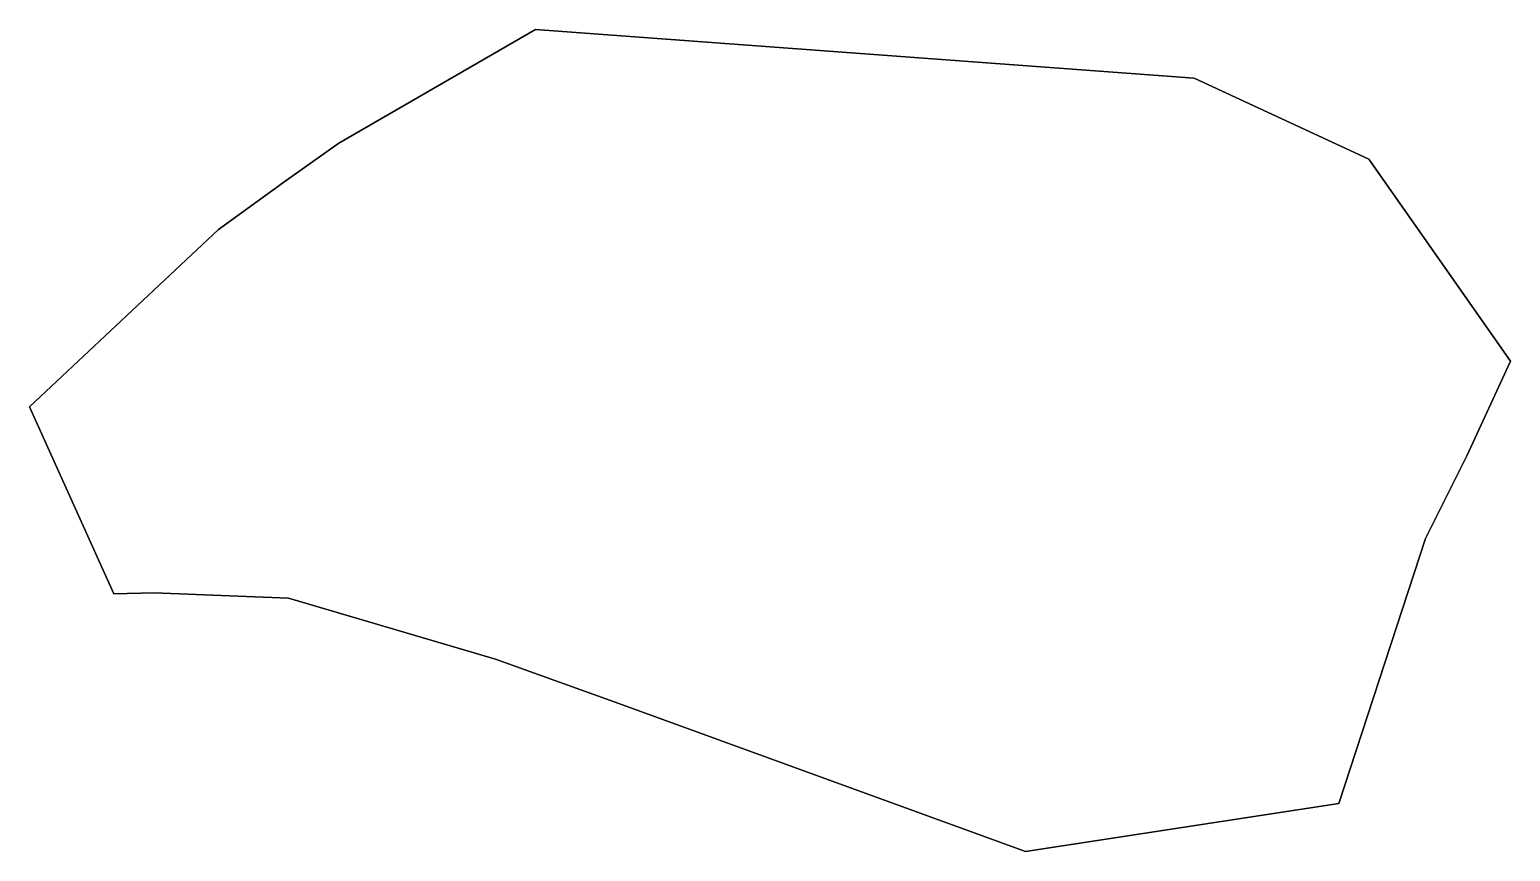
# Model space of a CAD drawing. Extents: x -81.91 to -79.86, y 45.23 to 46.36.
import ezdxf

# ---------------------------------------------------------------- set-up
doc = ezdxf.new("R2010")
doc.units = 0
doc.header["$MEASUREMENT"] = 0
doc.layers.add('GEO_', color=7, linetype='Continuous')

msp = doc.modelspace()

# ---------------------------------------------------------------- linework, layer by layer
at = {"layer": 'GEO_', "color": 7, "true_color": 0xffffff}
for p, q in [((-81.2111, 46.3619), (-81.4833, 46.205)), ((-81.2111, 46.3619), (-81.4833, 46.205)), ((-81.2111, 46.3619), (-81.4833, 46.205)), ((-81.4833, 46.205), (-81.2111, 46.3619)), ((-81.2111, 46.3619), (-81.4833, 46.205)), ((-81.2111, 46.3619), (-81.4833, 46.205)), ((-81.2111, 46.3619), (-81.4833, 46.205)), ((-81.4833, 46.205), (-81.2111, 46.3619)), ((-81.2111, 46.3619), (-81.4833, 46.205)), ((-81.2111, 46.3619), (-81.4833, 46.205)), ((-81.2111, 46.3619), (-81.4833, 46.205)), ((-81.4833, 46.205), (-81.2111, 46.3619)), ((-81.2111, 46.3619), (-81.4833, 46.205)), ((-81.2111, 46.3619), (-81.4833, 46.205)), ((-81.2111, 46.3619), (-81.4833, 46.205)), ((-81.4833, 46.205), (-81.2111, 46.3619)), ((-81.2111, 46.3619), (-81.4833, 46.205)), ((-81.2111, 46.3619), (-81.4833, 46.205)), ((-81.2111, 46.3619), (-81.4833, 46.205)), ((-81.4833, 46.205), (-81.2111, 46.3619)), ((-81.2111, 46.3619), (-81.4833, 46.205)), ((-81.2111, 46.3619), (-81.4833, 46.205)), ((-81.2111, 46.3619), (-81.4833, 46.205)), ((-81.4833, 46.205), (-81.2111, 46.3619)), ((-81.4833, 46.205), (-81.2111, 46.3619)), ((-81.4833, 46.205), (-81.2111, 46.3619)), ((-81.4833, 46.205), (-81.2111, 46.3619)), ((-81.2111, 46.3619), (-81.4833, 46.205)), ((-81.2111, 46.3619), (-81.2111, 46.3619)), ((-81.2111, 46.3619), (-81.2111, 46.3619)), ((-81.2111, 46.3619), (-81.2111, 46.3619)), ((-81.2111, 46.3619), (-81.2111, 46.3619)), ((-81.2111, 46.3619), (-81.2111, 46.3619)), ((-81.2111, 46.3619), (-81.2111, 46.3619)), ((-81.2111, 46.3619), (-80.3, 46.2946)), ((-80.3, 46.2946), (-81.2111, 46.3619)), ((-81.2111, 46.3619), (-81.2111, 46.3619)), ((-81.2111, 46.3619), (-80.3, 46.2946)), ((-80.3, 46.2946), (-81.2111, 46.3619)), ((-81.2111, 46.3619), (-81.2111, 46.3619)), ((-80.3, 46.2946), (-81.2111, 46.3619)), ((-80.3, 46.2946), (-81.2111, 46.3619)), ((-80.3, 46.2946), (-81.2111, 46.3619)), ((-81.2111, 46.3619), (-81.2111, 46.3619)), ((-81.2111, 46.3619), (-80.3, 46.2946)), ((-80.3, 46.2946), (-81.2111, 46.3619)), ((-80.3, 46.2946), (-81.2111, 46.3619)), ((-80.3, 46.2946), (-81.2111, 46.3619)), ((-81.2111, 46.3619), (-81.2111, 46.3619)), ((-81.2111, 46.3619), (-80.3, 46.2946)), ((-81.2111, 46.3619), (-81.2111, 46.3619)), ((-80.3, 46.2946), (-80.0583, 46.1826)), ((-80.3, 46.2946), (-80.0583, 46.1826)), ((-80.3, 46.2946), (-80.3, 46.2946)), ((-80.3, 46.2946), (-80.0583, 46.1826)), ((-80.0583, 46.1826), (-80.3, 46.2946)), ((-80.3, 46.2946), (-80.0583, 46.1826)), ((-80.3, 46.2946), (-80.0583, 46.1826)), ((-80.3, 46.2946), (-80.3, 46.2946)), ((-80.3, 46.2946), (-80.0583, 46.1826)), ((-80.0583, 46.1826), (-80.3, 46.2946)), ((-80.0583, 46.1826), (-80.3, 46.2946)), ((-80.0583, 46.1826), (-80.3, 46.2946)), ((-80.0583, 46.1826), (-80.3, 46.2946)), ((-80.3, 46.2946), (-80.3, 46.2946)), ((-80.3, 46.2946), (-80.0583, 46.1826)), ((-80.0583, 46.1826), (-80.3, 46.2946)), ((-80.0583, 46.1826), (-80.3, 46.2946)), ((-80.0583, 46.1826), (-80.3, 46.2946)), ((-80.3, 46.2946), (-80.3, 46.2946)), ((-80.3, 46.2946), (-80.0583, 46.1826)), ((-81.4833, 46.205), (-81.556, 46.1531)), ((-81.4833, 46.205), (-81.556, 46.1531)), ((-81.4833, 46.205), (-81.556, 46.1531)), ((-81.556, 46.1531), (-81.4833, 46.205)), ((-81.4833, 46.205), (-81.556, 46.1531)), ((-81.4833, 46.205), (-81.556, 46.1531)), ((-81.4833, 46.205), (-81.556, 46.1531)), ((-81.556, 46.1531), (-81.4833, 46.205)), ((-81.4833, 46.205), (-81.556, 46.1531)), ((-81.4833, 46.205), (-81.556, 46.1531)), ((-81.4833, 46.205), (-81.556, 46.1531)), ((-81.556, 46.1531), (-81.4833, 46.205)), ((-81.4833, 46.205), (-81.556, 46.1531)), ((-81.4833, 46.205), (-81.556, 46.1531)), ((-81.4833, 46.205), (-81.556, 46.1531)), ((-81.556, 46.1531), (-81.4833, 46.205)), ((-81.4833, 46.205), (-81.556, 46.1531)), ((-81.4833, 46.205), (-81.556, 46.1531)), ((-81.4833, 46.205), (-81.556, 46.1531)), ((-81.556, 46.1531), (-81.4833, 46.205)), ((-81.4833, 46.205), (-81.556, 46.1531)), ((-81.4833, 46.205), (-81.556, 46.1531)), ((-81.4833, 46.205), (-81.556, 46.1531)), ((-81.556, 46.1531), (-81.4833, 46.205)), ((-81.556, 46.1531), (-81.4833, 46.205)), ((-81.556, 46.1531), (-81.4833, 46.205)), ((-81.556, 46.1531), (-81.4833, 46.205)), ((-81.4833, 46.205), (-81.556, 46.1531)), ((-81.4833, 46.205), (-81.4833, 46.205)), ((-81.4833, 46.205), (-81.4833, 46.205)), ((-81.4833, 46.205), (-81.4833, 46.205)), ((-81.4833, 46.205), (-81.4833, 46.205)), ((-81.4833, 46.205), (-81.4833, 46.205)), ((-81.4833, 46.205), (-81.4833, 46.205)), ((-81.4833, 46.205), (-81.4833, 46.205)), ((-80.0583, 46.1826), (-79.9944, 46.0913)), ((-80.0583, 46.1826), (-79.9944, 46.0913)), ((-80.0583, 46.1826), (-80.0583, 46.1826)), ((-80.0583, 46.1826), (-79.9944, 46.0913)), ((-79.9944, 46.0913), (-80.0583, 46.1826)), ((-80.0583, 46.1826), (-79.9944, 46.0913)), ((-80.0583, 46.1826), (-79.9944, 46.0913)), ((-80.0583, 46.1826), (-80.0583, 46.1826)), ((-80.0583, 46.1826), (-79.9944, 46.0913)), ((-79.9944, 46.0913), (-80.0583, 46.1826)), ((-79.9944, 46.0913), (-80.0583, 46.1826)), ((-79.9944, 46.0913), (-80.0583, 46.1826)), ((-79.9944, 46.0913), (-80.0583, 46.1826)), ((-80.0583, 46.1826), (-80.0583, 46.1826)), ((-80.0583, 46.1826), (-79.9944, 46.0913)), ((-79.9944, 46.0913), (-80.0583, 46.1826)), ((-79.9944, 46.0913), (-80.0583, 46.1826)), ((-79.9944, 46.0913), (-80.0583, 46.1826)), ((-80.0583, 46.1826), (-80.0583, 46.1826)), ((-80.0583, 46.1826), (-79.9944, 46.0913)), ((-81.556, 46.1531), (-81.65, 46.0857)), ((-81.556, 46.1531), (-81.65, 46.0857)), ((-81.556, 46.1531), (-81.65, 46.0857)), ((-81.65, 46.0857), (-81.556, 46.1531)), ((-81.556, 46.1531), (-81.65, 46.0857)), ((-81.556, 46.1531), (-81.65, 46.0857)), ((-81.556, 46.1531), (-81.65, 46.0857)), ((-81.65, 46.0857), (-81.556, 46.1531)), ((-81.556, 46.1531), (-81.65, 46.0857)), ((-81.556, 46.1531), (-81.65, 46.0857)), ((-81.556, 46.1531), (-81.65, 46.0857)), ((-81.65, 46.0857), (-81.556, 46.1531)), ((-81.65, 46.0857), (-81.556, 46.1531)), ((-81.65, 46.0857), (-81.556, 46.1531)), ((-81.65, 46.0857), (-81.556, 46.1531)), ((-81.556, 46.1531), (-81.65, 46.0857)), ((-81.556, 46.1531), (-81.556, 46.1531)), ((-81.556, 46.1531), (-81.556, 46.1531)), ((-81.556, 46.1531), (-81.556, 46.1531)), ((-81.556, 46.1531), (-81.556, 46.1531)), ((-81.556, 46.1531), (-81.556, 46.1531)), ((-81.556, 46.1531), (-81.556, 46.1531)), ((-81.556, 46.1531), (-81.556, 46.1531)), ((-81.65, 46.0857), (-81.9111, 45.8402)), ((-81.65, 46.0857), (-81.9111, 45.8402)), ((-81.65, 46.0857), (-81.9111, 45.8402)), ((-81.9111, 45.8402), (-81.65, 46.0857)), ((-81.65, 46.0857), (-81.9111, 45.8402)), ((-81.65, 46.0857), (-81.9111, 45.8402)), ((-81.65, 46.0857), (-81.9111, 45.8402)), ((-81.9111, 45.8402), (-81.65, 46.0857)), ((-81.65, 46.0857), (-81.9111, 45.8402)), ((-81.65, 46.0857), (-81.9111, 45.8402)), ((-81.65, 46.0857), (-81.9111, 45.8402)), ((-81.9111, 45.8402), (-81.65, 46.0857)), ((-81.9111, 45.8402), (-81.65, 46.0857)), ((-81.9111, 45.8402), (-81.65, 46.0857)), ((-81.9111, 45.8402), (-81.65, 46.0857)), ((-81.65, 46.0857), (-81.9111, 45.8402)), ((-81.65, 46.0857), (-81.65, 46.0857)), ((-81.65, 46.0857), (-81.65, 46.0857)), ((-81.65, 46.0857), (-81.65, 46.0857)), ((-81.65, 46.0857), (-81.65, 46.0857)), ((-79.9944, 46.0913), (-79.8625, 45.9033)), ((-79.9944, 46.0913), (-79.8625, 45.9033)), ((-79.9944, 46.0913), (-79.9944, 46.0913)), ((-79.9944, 46.0913), (-79.8625, 45.9033)), ((-79.8625, 45.9033), (-79.9944, 46.0913)), ((-79.9944, 46.0913), (-79.8625, 45.9033)), ((-79.9944, 46.0913), (-79.8625, 45.9033)), ((-79.9944, 46.0913), (-79.9944, 46.0913)), ((-79.9944, 46.0913), (-79.8625, 45.9033)), ((-79.8625, 45.9033), (-79.9944, 46.0913)), ((-79.8625, 45.9033), (-79.9944, 46.0913)), ((-79.8625, 45.9033), (-79.9944, 46.0913)), ((-79.8625, 45.9033), (-79.9944, 46.0913)), ((-79.9944, 46.0913), (-79.9944, 46.0913)), ((-79.9944, 46.0913), (-79.8625, 45.9033)), ((-79.8625, 45.9033), (-79.9944, 46.0913)), ((-79.8625, 45.9033), (-79.9944, 46.0913)), ((-79.8625, 45.9033), (-79.9944, 46.0913)), ((-79.9944, 46.0913), (-79.9944, 46.0913)), ((-79.9944, 46.0913), (-79.8625, 45.9033)), ((-79.8625, 45.9033), (-79.9222, 45.7733)), ((-79.8625, 45.9033), (-79.9222, 45.7733)), ((-79.8625, 45.9033), (-79.9222, 45.7733)), ((-79.9222, 45.7733), (-79.8625, 45.9033)), ((-79.8625, 45.9033), (-79.9222, 45.7733)), ((-79.8625, 45.9033), (-79.9222, 45.7733)), ((-79.8625, 45.9033), (-79.9222, 45.7733)), ((-79.9222, 45.7733), (-79.8625, 45.9033)), ((-79.9222, 45.7733), (-79.8625, 45.9033)), ((-79.9222, 45.7733), (-79.8625, 45.9033)), ((-79.9222, 45.7733), (-79.8625, 45.9033)), ((-79.8625, 45.9033), (-79.9222, 45.7733)), ((-79.9222, 45.7733), (-79.8625, 45.9033)), ((-79.9222, 45.7733), (-79.8625, 45.9033)), ((-79.9222, 45.7733), (-79.8625, 45.9033)), ((-79.8625, 45.9033), (-79.9222, 45.7733)), ((-79.8625, 45.9033), (-79.8625, 45.9033)), ((-79.8625, 45.9033), (-79.8625, 45.9033)), ((-79.8625, 45.9033), (-79.8625, 45.9033)), ((-79.8625, 45.9033), (-79.8625, 45.9033)), ((-81.9111, 45.8402), (-81.7944, 45.5816)), ((-81.9111, 45.8402), (-81.7944, 45.5816)), ((-81.9111, 45.8402), (-81.9111, 45.8402)), ((-81.9111, 45.8402), (-81.7944, 45.5816)), ((-81.7944, 45.5816), (-81.9111, 45.8402)), ((-81.9111, 45.8402), (-81.9111, 45.8402)), ((-81.9111, 45.8402), (-81.7944, 45.5816)), ((-81.9111, 45.8402), (-81.9111, 45.8402)), ((-81.9111, 45.8402), (-81.7944, 45.5816)), ((-81.7944, 45.5816), (-81.9111, 45.8402)), ((-81.9111, 45.8402), (-81.9111, 45.8402)), ((-81.9111, 45.8402), (-81.9111, 45.8402)), ((-81.9111, 45.8402), (-81.7944, 45.5816)), ((-81.9111, 45.8402), (-81.7944, 45.5816)), ((-81.9111, 45.8402), (-81.9111, 45.8402)), ((-81.9111, 45.8402), (-81.7944, 45.5816)), ((-81.7944, 45.5816), (-81.9111, 45.8402)), ((-81.9111, 45.8402), (-81.9111, 45.8402)), ((-81.9111, 45.8402), (-81.9111, 45.8402)), ((-81.9111, 45.8402), (-81.9111, 45.8402)), ((-81.7944, 45.5816), (-81.9111, 45.8402)), ((-81.7944, 45.5816), (-81.9111, 45.8402)), ((-81.7944, 45.5816), (-81.9111, 45.8402)), ((-81.9111, 45.8402), (-81.9111, 45.8402)), ((-81.9111, 45.8402), (-81.7944, 45.5816)), ((-79.98, 45.6583), (-79.9222, 45.7733)), ((-79.98, 45.6583), (-79.9222, 45.7733)), ((-79.98, 45.6583), (-79.9222, 45.7733)), ((-79.9222, 45.7733), (-79.98, 45.6583)), ((-79.98, 45.6583), (-79.9222, 45.7733)), ((-79.98, 45.6583), (-79.9222, 45.7733)), ((-79.98, 45.6583), (-79.9222, 45.7733)), ((-79.9222, 45.7733), (-79.98, 45.6583)), ((-79.9222, 45.7733), (-79.98, 45.6583)), ((-79.9222, 45.7733), (-79.98, 45.6583)), ((-79.9222, 45.7733), (-79.98, 45.6583)), ((-79.98, 45.6583), (-79.9222, 45.7733)), ((-79.9222, 45.7733), (-79.98, 45.6583)), ((-79.9222, 45.7733), (-79.98, 45.6583)), ((-79.9222, 45.7733), (-79.98, 45.6583)), ((-79.98, 45.6583), (-79.9222, 45.7733)), ((-79.9222, 45.7733), (-79.9222, 45.7733)), ((-79.9222, 45.7733), (-79.9222, 45.7733)), ((-79.9222, 45.7733), (-79.9222, 45.7733)), ((-79.9222, 45.7733), (-79.9222, 45.7733)), ((-79.9222, 45.7733), (-79.9222, 45.7733)), ((-79.9222, 45.7733), (-79.9222, 45.7733)), ((-79.9222, 45.7733), (-79.9222, 45.7733)), ((-80.1, 45.292), (-79.98, 45.6583)), ((-79.98, 45.6583), (-80.1, 45.292)), ((-80.1, 45.292), (-79.98, 45.6583)), ((-80.1, 45.292), (-79.98, 45.6583)), ((-80.1, 45.292), (-79.98, 45.6583)), ((-79.98, 45.6583), (-80.1, 45.292)), ((-79.98, 45.6583), (-80.1, 45.292)), ((-79.98, 45.6583), (-80.1, 45.292)), ((-79.98, 45.6583), (-80.1, 45.292)), ((-80.1, 45.292), (-79.98, 45.6583)), ((-79.98, 45.6583), (-80.1, 45.292)), ((-79.98, 45.6583), (-80.1, 45.292)), ((-79.98, 45.6583), (-80.1, 45.292)), ((-80.1, 45.292), (-79.98, 45.6583)), ((-79.98, 45.6583), (-79.98, 45.6583)), ((-79.98, 45.6583), (-79.98, 45.6583)), ((-79.98, 45.6583), (-79.98, 45.6583)), ((-79.98, 45.6583), (-79.98, 45.6583)), ((-81.7944, 45.5816), (-81.7389, 45.5831)), ((-81.7389, 45.5831), (-81.7944, 45.5816)), ((-81.7389, 45.5831), (-81.7944, 45.5816)), ((-81.7389, 45.5831), (-81.7944, 45.5816)), ((-81.7389, 45.5831), (-81.7944, 45.5816)), ((-81.7944, 45.5816), (-81.7389, 45.5831)), ((-81.7389, 45.5831), (-81.5528, 45.5757)), ((-81.7389, 45.5831), (-81.5528, 45.5757)), ((-81.7389, 45.5831), (-81.7389, 45.5831)), ((-81.7389, 45.5831), (-81.5528, 45.5757)), ((-81.5528, 45.5757), (-81.7389, 45.5831)), ((-81.5528, 45.5757), (-81.7389, 45.5831)), ((-81.5528, 45.5757), (-81.7389, 45.5831)), ((-81.5528, 45.5757), (-81.7389, 45.5831)), ((-81.7389, 45.5831), (-81.7389, 45.5831)), ((-81.7389, 45.5831), (-81.5528, 45.5757)), ((-81.7944, 45.5816), (-81.7944, 45.5816)), ((-81.7944, 45.5816), (-81.7944, 45.5816)), ((-81.7944, 45.5816), (-81.7944, 45.5816)), ((-81.7944, 45.5816), (-81.7944, 45.5816)), ((-81.7944, 45.5816), (-81.7944, 45.5816)), ((-81.7944, 45.5816), (-81.7944, 45.5816)), ((-81.5528, 45.5757), (-81.2667, 45.4916)), ((-81.5528, 45.5757), (-81.2667, 45.4916)), ((-81.5528, 45.5757), (-81.5528, 45.5757)), ((-81.5528, 45.5757), (-81.2667, 45.4916)), ((-81.2667, 45.4916), (-81.5528, 45.5757)), ((-81.2667, 45.4916), (-81.5528, 45.5757)), ((-81.2667, 45.4916), (-81.5528, 45.5757)), ((-81.2667, 45.4916), (-81.5528, 45.5757)), ((-81.5528, 45.5757), (-81.5528, 45.5757)), ((-81.5528, 45.5757), (-81.2667, 45.4916)), ((-81.2667, 45.4916), (-81.0961, 45.4302)), ((-81.2667, 45.4916), (-81.0961, 45.4302)), ((-81.2667, 45.4916), (-81.2667, 45.4916)), ((-81.2667, 45.4916), (-81.0961, 45.4302)), ((-81.0961, 45.4302), (-81.2667, 45.4916)), ((-81.0961, 45.4302), (-81.2667, 45.4916)), ((-81.0961, 45.4302), (-81.2667, 45.4916)), ((-81.0961, 45.4302), (-81.2667, 45.4916)), ((-81.2667, 45.4916), (-81.2667, 45.4916)), ((-81.2667, 45.4916), (-81.0961, 45.4302)), ((-81.0961, 45.4302), (-80.5333, 45.2256)), ((-80.5333, 45.2256), (-81.0961, 45.4302)), ((-81.0961, 45.4302), (-81.0961, 45.4302)), ((-81.0961, 45.4302), (-80.5333, 45.2256)), ((-81.0961, 45.4302), (-80.5333, 45.2256)), ((-81.0961, 45.4302), (-81.0961, 45.4302)), ((-81.0961, 45.4302), (-80.5333, 45.2256)), ((-80.5333, 45.2256), (-81.0961, 45.4302)), ((-80.5333, 45.2256), (-81.0961, 45.4302)), ((-80.5333, 45.2256), (-81.0961, 45.4302)), ((-80.5333, 45.2256), (-81.0961, 45.4302)), ((-81.0961, 45.4302), (-81.0961, 45.4302)), ((-81.0961, 45.4302), (-80.5333, 45.2256)), ((-80.5333, 45.2256), (-81.0961, 45.4302)), ((-80.5333, 45.2256), (-81.0961, 45.4302)), ((-80.5333, 45.2256), (-81.0961, 45.4302)), ((-81.0961, 45.4302), (-81.0961, 45.4302)), ((-81.0961, 45.4302), (-80.5333, 45.2256)), ((-80.5333, 45.2256), (-81.0961, 45.4302)), ((-80.5333, 45.2256), (-81.0961, 45.4302)), ((-80.5333, 45.2256), (-81.0961, 45.4302)), ((-81.0961, 45.4302), (-81.0961, 45.4302)), ((-81.0961, 45.4302), (-80.5333, 45.2256)), ((-80.5333, 45.2256), (-80.1, 45.292)), ((-80.5333, 45.2256), (-80.1, 45.292)), ((-80.5333, 45.2256), (-80.1, 45.292)), ((-80.1, 45.292), (-80.5333, 45.2256)), ((-80.5333, 45.2256), (-80.1, 45.292)), ((-80.1, 45.292), (-80.5333, 45.2256)), ((-80.1, 45.292), (-80.5333, 45.2256)), ((-80.1, 45.292), (-80.5333, 45.2256)), ((-80.1, 45.292), (-80.5333, 45.2256)), ((-80.5333, 45.2256), (-80.1, 45.292)), ((-80.1, 45.292), (-80.5333, 45.2256)), ((-80.1, 45.292), (-80.5333, 45.2256)), ((-80.1, 45.292), (-80.5333, 45.2256)), ((-80.5333, 45.2256), (-80.1, 45.292)), ((-80.1, 45.292), (-80.1, 45.292)), ((-80.1, 45.292), (-80.1, 45.292)), ((-80.1, 45.292), (-80.1, 45.292)), ((-80.1, 45.292), (-80.1, 45.292)), ((-80.5333, 45.2256), (-80.5333, 45.2256)), ((-80.5333, 45.2256), (-80.5333, 45.2256)), ((-80.5333, 45.2256), (-80.5333, 45.2256)), ((-80.5333, 45.2256), (-80.5333, 45.2256)), ((-80.5333, 45.2256), (-80.5333, 45.2256)), ((-80.5333, 45.2256), (-80.5333, 45.2256)), ((-80.5333, 45.2256), (-80.5333, 45.2256))]:
    msp.add_line(p, q, dxfattribs=at)

doc.saveas('drawing.dxf')
